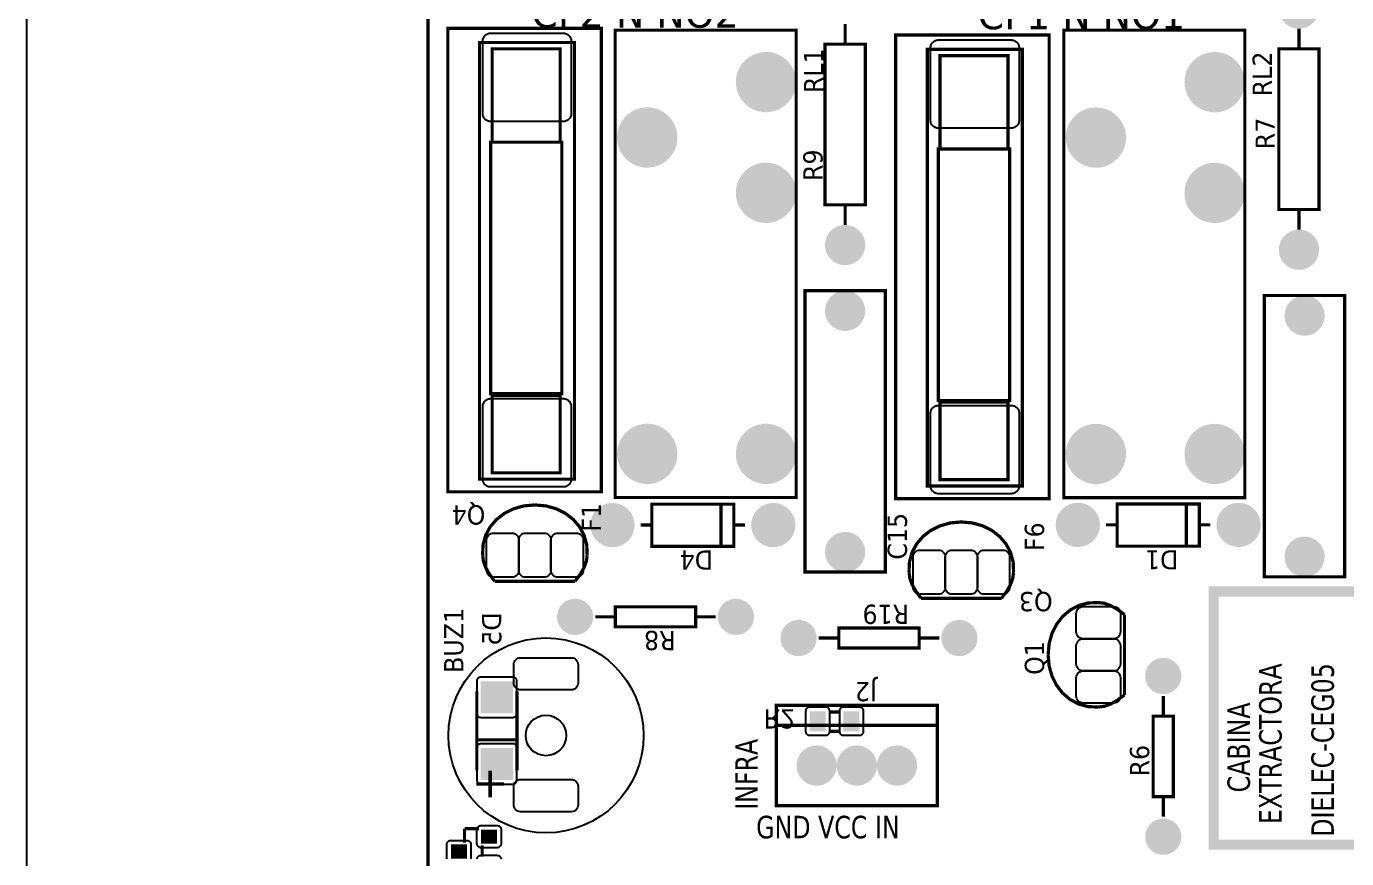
# Model space of a CAD drawing. Header units: millimetres. Extents: x 127.2 to 147.9, y 108.3 to 124.5.
# Drawn here: x 127.165 to 132.091, y 115.939 to 119.045 of the extents above; entities that cross this region are included whole.
import ezdxf

# ---------------------------------------------------------------- set-up
doc = ezdxf.new("R2010")
doc.units = ezdxf.units.MM
doc.layers.add('DESC', color=250, linetype='Continuous')
doc.styles.get("Standard").update_dxf_attribs({"font": 'tahoma.ttf'})

# ---------------------------------------------------------------- blocks, each defined once
blk = doc.blocks.new('RPAD')
blk.add_trace([(-0.5, -0.5), (-0.5, 0.5), (0.5, -0.5), (0.5, 0.5)])
blk = doc.blocks.new('EPAD')
at = {"const_width": 0.5}
blk.add_lwpolyline([(-0.25, 0, 1), (0.25, 0, 1)], format="xyb", close=True, dxfattribs=at)
blk = doc.blocks.new('DIELEC_CEGH')
for points, const_width in [([(130.0548, 110.4251), (134.9154, 110.4251), (134.9154, 114.4301), (130.0548, 114.4301), (130.0548, 110.4251)], 0.008), ([(130.0548, 110.4251), (134.9154, 110.4251), (134.9154, 114.4301), (130.0548, 114.4301), (130.0548, 110.4251)], 0.008), ([(130.0548, 110.4251), (134.9154, 110.4251), (134.9154, 114.4301), (130.0548, 114.4301), (130.0548, 110.4251)], 0.008), ([(133.228, 113.999), (134.3816, 113.999), (134.3816, 114.3809), (133.228, 114.3809), (133.228, 113.999)], 0.008), ([(133.228, 113.999), (134.3816, 113.999), (134.3816, 114.3809), (133.228, 114.3809), (133.228, 113.999)], 0.008), ([(133.228, 113.999), (134.3816, 113.999), (134.3816, 114.3809), (133.228, 114.3809), (133.228, 113.999)], 0.008), ([(132.39, 114.3394), (132.355, 114.3394)], 0.008), ([(132.39, 114.3394), (132.355, 114.3394)], 0.008), ([(132.39, 114.3394), (132.355, 114.3394)], 0.008), ([(132.39, 114.3394), (132.39, 114.3034)], 0.008), ([(132.39, 114.3394), (132.39, 114.3034)], 0.008), ([(132.39, 114.3394), (132.39, 114.3034)], 0.008), ([(132.7318, 114.3089), (132.5348, 114.3089)], 0.008), ([(132.7318, 114.3089), (132.5348, 114.3089)], 0.008), ([(132.7318, 114.3089), (132.5348, 114.3089)], 0.008), ([(132.6108, 114.3089), (132.6108, 114.2089)], 0.008), ([(132.6108, 114.3089), (132.6108, 114.2089)], 0.008), ([(132.6108, 114.3089), (132.6108, 114.2089)], 0.008), ([(132.348, 114.2954), (132.32, 114.2954)], 0.008), ([(132.348, 114.2954), (132.32, 114.2954)], 0.008), ([(132.348, 114.2954), (132.32, 114.2954)], 0.008), ([(133.0705, 114.2944), (133.0555, 114.2925), (133.0399, 114.2869), (133.0234, 114.2775), (133.0055, 114.2644)], 0.008), ([(133.0705, 114.2944), (133.0555, 114.2925), (133.0399, 114.2869), (133.0234, 114.2775), (133.0055, 114.2644)], 0.008), ([(133.0705, 114.2944), (133.0555, 114.2925), (133.0399, 114.2869), (133.0234, 114.2775), (133.0055, 114.2644)], 0.008), ([(133.0705, 114.2944), (133.0961, 114.2934), (133.1197, 114.2869), (133.141, 114.2755), (133.1594, 114.2597), (133.1745, 114.2402), (133.1859, 114.2174), (133.193, 114.192), (133.1955, 114.1644)], 0.008), ([(133.0705, 114.2944), (133.0961, 114.2934), (133.1197, 114.2869), (133.141, 114.2755), (133.1594, 114.2597), (133.1745, 114.2402), (133.1859, 114.2174), (133.193, 114.192), (133.1955, 114.1644)], 0.008), ([(133.0705, 114.2944), (133.0961, 114.2934), (133.1197, 114.2869), (133.141, 114.2755), (133.1594, 114.2597), (133.1745, 114.2402), (133.1859, 114.2174), (133.193, 114.192), (133.1955, 114.1644)], 0.008), ([(133.2595, 114.066), (134.3461, 114.066), (134.3461, 114.3022), (133.2595, 114.3022), (133.2595, 114.066)], 0.008), ([(133.2595, 114.066), (134.3461, 114.066), (134.3461, 114.3022), (133.2595, 114.3022), (133.2595, 114.066)], 0.008), ([(133.2595, 114.066), (134.3461, 114.066), (134.3461, 114.3022), (133.2595, 114.3022), (133.2595, 114.066)], 0.008), ([(133.4721, 114.0975), (134.0981, 114.0975), (134.0981, 114.2746), (133.4721, 114.2746), (133.4721, 114.0975)], 0.008), ([(133.4721, 114.0975), (134.0981, 114.0975), (134.0981, 114.2746), (133.4721, 114.2746), (133.4721, 114.0975)], 0.008), ([(133.4721, 114.0975), (134.0981, 114.0975), (134.0981, 114.2746), (133.4721, 114.2746), (133.4721, 114.0975)], 0.008), ([(133.0055, 114.2644), (133.0055, 114.0644)], 0.008), ([(133.0055, 114.2644), (133.0055, 114.0644)], 0.008), ([(133.0055, 114.2644), (133.0055, 114.0644)], 0.008), ([(133.2753, 114.1014), (133.4682, 114.1014), (133.4682, 114.2707), (133.2753, 114.2707), (133.2753, 114.1014)], 0.008), ([(133.2753, 114.1014), (133.4682, 114.1014), (133.4682, 114.2707), (133.2753, 114.2707), (133.2753, 114.1014)], 0.008), ([(133.2753, 114.1014), (133.4682, 114.1014), (133.4682, 114.2707), (133.2753, 114.2707), (133.2753, 114.1014)], 0.008), ([(134.0981, 114.1014), (134.3304, 114.1014), (134.3304, 114.2707), (134.0981, 114.2707), (134.0981, 114.1014)], 0.008), ([(134.0981, 114.1014), (134.3304, 114.1014), (134.3304, 114.2707), (134.0981, 114.2707), (134.0981, 114.1014)], 0.008), ([(134.0981, 114.1014), (134.3304, 114.1014), (134.3304, 114.2707), (134.0981, 114.2707), (134.0981, 114.1014)], 0.008), ([(132.5348, 114.2089), (132.7318, 114.2089)], 0.008), ([(132.5348, 114.2089), (132.7318, 114.2089)], 0.008), ([(132.5348, 114.2089), (132.7318, 114.2089)], 0.008), ([(133.0705, 114.0344), (133.0961, 114.0354), (133.1197, 114.0419), (133.141, 114.0533), (133.1594, 114.069), (133.1745, 114.0886), (133.1859, 114.1113), (133.193, 114.1368), (133.1955, 114.1644)], 0.008), ([(133.0705, 114.0344), (133.0961, 114.0354), (133.1197, 114.0419), (133.141, 114.0533), (133.1594, 114.069), (133.1745, 114.0886), (133.1859, 114.1113), (133.193, 114.1368), (133.1955, 114.1644)], 0.008), ([(133.0705, 114.0344), (133.0961, 114.0354), (133.1197, 114.0419), (133.141, 114.0533), (133.1594, 114.069), (133.1745, 114.0886), (133.1859, 114.1113), (133.193, 114.1368), (133.1955, 114.1644)], 0.008), ([(133.0705, 114.0344), (133.0555, 114.0363), (133.0399, 114.0419), (133.0234, 114.0513), (133.0055, 114.0644)], 0.008), ([(133.0705, 114.0344), (133.0555, 114.0363), (133.0399, 114.0419), (133.0234, 114.0513), (133.0055, 114.0644)], 0.008), ([(133.0705, 114.0344), (133.0555, 114.0363), (133.0399, 114.0419), (133.0234, 114.0513), (133.0055, 114.0644)], 0.008), ([(132.917, 113.9644), (132.917, 114.0144)], 0.008), ([(132.917, 113.9644), (132.917, 114.0144)], 0.008), ([(132.917, 113.9644), (132.917, 114.0144)], 0.008), ([(132.892, 113.7644), (132.942, 113.7644), (132.942, 113.9644), (132.892, 113.9644), (132.892, 113.7644)], 0.008), ([(132.892, 113.7644), (132.942, 113.7644), (132.942, 113.9644), (132.892, 113.9644), (132.892, 113.7644)], 0.008), ([(132.892, 113.7644), (132.942, 113.7644), (132.942, 113.9644), (132.892, 113.9644), (132.892, 113.7644)], 0.008), ([(133.2138, 113.5146), (134.3769, 113.5146), (134.3769, 113.9646), (133.2138, 113.9646), (133.2138, 113.5146)], 0.008), ([(133.2138, 113.5146), (134.3769, 113.5146), (134.3769, 113.9646), (133.2138, 113.9646), (133.2138, 113.5146)], 0.008), ([(133.2138, 113.5146), (134.3769, 113.5146), (134.3769, 113.9646), (133.2138, 113.9646), (133.2138, 113.5146)], 0.008), ([(133.1453, 113.8735), (133.1453, 113.9015)], 0.008), ([(133.1453, 113.8735), (133.1453, 113.9015)], 0.008), ([(133.1453, 113.8735), (133.1453, 113.9015)], 0.008), ([(133.0923, 113.6695), (133.1973, 113.6695), (133.1973, 113.8735), (133.0923, 113.8735), (133.0923, 113.6695)], 0.008), ([(133.0923, 113.6695), (133.1973, 113.6695), (133.1973, 113.8735), (133.0923, 113.8735), (133.0923, 113.6695)], 0.008), ([(133.0923, 113.6695), (133.1973, 113.6695), (133.1973, 113.8735), (133.0923, 113.8735), (133.0923, 113.6695)], 0.008), ([(132.917, 113.7144), (132.917, 113.7644)], 0.008), ([(132.917, 113.7144), (132.917, 113.7644)], 0.008), ([(132.917, 113.7144), (132.917, 113.7644)], 0.008), ([(133.0933, 113.7015), (133.1963, 113.7015)], 0.008), ([(133.0933, 113.7015), (133.1963, 113.7015)], 0.008), ([(133.0933, 113.7015), (133.1963, 113.7015)], 0.008), ([(133.1453, 113.6415), (133.1453, 113.6695)], 0.008), ([(133.1453, 113.6415), (133.1453, 113.6695)], 0.008), ([(133.1453, 113.6415), (133.1453, 113.6695)], 0.008), ([(132.4469, 113.1636), (132.6969, 113.1636), (132.6969, 113.5636), (132.4469, 113.5636), (132.4469, 113.1636)], 0.008), ([(132.4469, 113.1636), (132.6969, 113.1636), (132.6969, 113.5636), (132.4469, 113.5636), (132.4469, 113.1636)], 0.008), ([(132.4469, 113.1636), (132.6969, 113.1636), (132.6969, 113.5636), (132.4469, 113.5636), (132.4469, 113.1636)], 0.008), ([(132.6469, 113.5636), (132.6469, 113.1636)], 0.008), ([(132.6469, 113.5636), (132.6469, 113.1636)], 0.008), ([(132.6469, 113.5636), (132.6469, 113.1636)], 0.008), ([(133.0284, 113.2927), (133.7284, 113.2927), (133.7284, 113.4927), (133.0284, 113.4927), (133.0284, 113.2927)], 0.008), ([(133.0284, 113.2927), (133.7284, 113.2927), (133.7284, 113.4927), (133.0284, 113.4927), (133.0284, 113.2927)], 0.008), ([(133.0284, 113.2927), (133.7284, 113.2927), (133.7284, 113.4927), (133.0284, 113.4927), (133.0284, 113.2927)], 0.008), ([(132.8642, 113.4585), (132.8642, 113.4085)], 0.008), ([(132.8642, 113.4585), (132.8642, 113.4085)], 0.008), ([(132.8642, 113.4585), (132.8642, 113.4085)], 0.008), ([(132.6321, 113.406), (132.6321, 113.434)], 0.008), ([(132.6321, 113.406), (132.6321, 113.434)], 0.008), ([(132.6321, 113.406), (132.6321, 113.434)], 0.008), ([(132.6801, 113.406), (132.6801, 113.433)], 0.008), ([(132.6801, 113.406), (132.6801, 113.433)], 0.008), ([(132.6801, 113.406), (132.6801, 113.433)], 0.008), ([(133.9422, 113.3427), (134.3422, 113.3427), (134.3422, 113.4427), (133.9422, 113.4427), (133.9422, 113.3427)], 0.008), ([(133.9422, 113.3427), (134.3422, 113.3427), (134.3422, 113.4427), (133.9422, 113.4427), (133.9422, 113.3427)], 0.008), ([(133.9422, 113.3427), (134.3422, 113.3427), (134.3422, 113.4427), (133.9422, 113.4427), (133.9422, 113.3427)], 0.008), ([(132.8392, 113.2085), (132.8892, 113.2085), (132.8892, 113.4085), (132.8392, 113.4085), (132.8392, 113.2085)], 0.008), ([(132.8392, 113.2085), (132.8892, 113.2085), (132.8892, 113.4085), (132.8392, 113.4085), (132.8392, 113.2085)], 0.008), ([(132.8392, 113.2085), (132.8892, 113.2085), (132.8892, 113.4085), (132.8392, 113.4085), (132.8392, 113.2085)], 0.008), ([(133.8922, 113.3927), (133.9422, 113.3927)], 0.008), ([(133.8922, 113.3927), (133.9422, 113.3927)], 0.008), ([(133.8922, 113.3927), (133.9422, 113.3927)], 0.008), ([(134.3422, 113.3927), (134.3922, 113.3927)], 0.008), ([(134.3422, 113.3927), (134.3922, 113.3927)], 0.008), ([(134.3422, 113.3927), (134.3922, 113.3927)], 0.008), ([(133.2112, 112.8851), (134.3648, 112.8851), (134.3648, 113.2669), (133.2112, 113.2669), (133.2112, 112.8851)], 0.008), ([(133.2112, 112.8851), (134.3648, 112.8851), (134.3648, 113.2669), (133.2112, 113.2669), (133.2112, 112.8851)], 0.008), ([(133.2112, 112.8851), (134.3648, 112.8851), (134.3648, 113.2669), (133.2112, 113.2669), (133.2112, 112.8851)], 0.008), ([(133.0281, 113.2337), (133.013, 113.2318), (132.9974, 113.2262), (132.981, 113.2168), (132.9631, 113.2037)], 0.008), ([(133.0281, 113.2337), (133.013, 113.2318), (132.9974, 113.2262), (132.981, 113.2168), (132.9631, 113.2037)], 0.008), ([(133.0281, 113.2337), (133.013, 113.2318), (132.9974, 113.2262), (132.981, 113.2168), (132.9631, 113.2037)], 0.008), ([(133.0281, 113.2337), (133.0536, 113.2327), (133.0773, 113.2262), (133.0985, 113.2148), (133.1169, 113.1991), (133.1321, 113.1795), (133.1434, 113.1568), (133.1506, 113.1313), (133.1531, 113.1037)], 0.008), ([(133.0281, 113.2337), (133.0536, 113.2327), (133.0773, 113.2262), (133.0985, 113.2148), (133.1169, 113.1991), (133.1321, 113.1795), (133.1434, 113.1568), (133.1506, 113.1313), (133.1531, 113.1037)], 0.008), ([(133.0281, 113.2337), (133.0536, 113.2327), (133.0773, 113.2262), (133.0985, 113.2148), (133.1169, 113.1991), (133.1321, 113.1795), (133.1434, 113.1568), (133.1506, 113.1313), (133.1531, 113.1037)], 0.008), ([(132.8642, 113.2085), (132.8642, 113.1585)], 0.008), ([(132.8642, 113.2085), (132.8642, 113.1585)], 0.008), ([(132.8642, 113.2085), (132.8642, 113.1585)], 0.008), ([(132.9631, 113.2037), (132.9631, 113.0037)], 0.008), ([(132.9631, 113.2037), (132.9631, 113.0037)], 0.008), ([(132.9631, 113.2037), (132.9631, 113.0037)], 0.008), ([(133.2427, 112.952), (134.3293, 112.952), (134.3293, 113.1882), (133.2427, 113.1882), (133.2427, 112.952)], 0.008), ([(133.2427, 112.952), (134.3293, 112.952), (134.3293, 113.1882), (133.2427, 113.1882), (133.2427, 112.952)], 0.008), ([(133.2427, 112.952), (134.3293, 112.952), (134.3293, 113.1882), (133.2427, 113.1882), (133.2427, 112.952)], 0.008), ([(133.4553, 112.9835), (134.0813, 112.9835), (134.0813, 113.1606), (133.4553, 113.1606), (133.4553, 112.9835)], 0.008), ([(133.4553, 112.9835), (134.0813, 112.9835), (134.0813, 113.1606), (133.4553, 113.1606), (133.4553, 112.9835)], 0.008), ([(133.4553, 112.9835), (134.0813, 112.9835), (134.0813, 113.1606), (133.4553, 113.1606), (133.4553, 112.9835)], 0.008), ([(133.2585, 112.9874), (133.4514, 112.9874), (133.4514, 113.1567), (133.2585, 113.1567), (133.2585, 112.9874)], 0.008), ([(133.2585, 112.9874), (133.4514, 112.9874), (133.4514, 113.1567), (133.2585, 113.1567), (133.2585, 112.9874)], 0.008), ([(133.2585, 112.9874), (133.4514, 112.9874), (133.4514, 113.1567), (133.2585, 113.1567), (133.2585, 112.9874)], 0.008), ([(134.0813, 112.9874), (134.3136, 112.9874), (134.3136, 113.1567), (134.0813, 113.1567), (134.0813, 112.9874)], 0.008), ([(134.0813, 112.9874), (134.3136, 112.9874), (134.3136, 113.1567), (134.0813, 113.1567), (134.0813, 112.9874)], 0.008), ([(134.0813, 112.9874), (134.3136, 112.9874), (134.3136, 113.1567), (134.0813, 113.1567), (134.0813, 112.9874)], 0.008), ([(133.0281, 112.9737), (133.0536, 112.9747), (133.0773, 112.9812), (133.0985, 112.9926), (133.1169, 113.0084), (133.1321, 113.0279), (133.1434, 113.0507), (133.1506, 113.0761), (133.1531, 113.1037)], 0.008), ([(133.0281, 112.9737), (133.0536, 112.9747), (133.0773, 112.9812), (133.0985, 112.9926), (133.1169, 113.0084), (133.1321, 113.0279), (133.1434, 113.0507), (133.1506, 113.0761), (133.1531, 113.1037)], 0.008), ([(133.0281, 112.9737), (133.0536, 112.9747), (133.0773, 112.9812), (133.0985, 112.9926), (133.1169, 113.0084), (133.1321, 113.0279), (133.1434, 113.0507), (133.1506, 113.0761), (133.1531, 113.1037)], 0.008), ([(133.0281, 112.9737), (133.013, 112.9756), (132.9974, 112.9812), (132.981, 112.9906), (132.9631, 113.0037)], 0.008), ([(133.0281, 112.9737), (133.013, 112.9756), (132.9974, 112.9812), (132.981, 112.9906), (132.9631, 113.0037)], 0.008), ([(133.0281, 112.9737), (133.013, 112.9756), (132.9974, 112.9812), (132.981, 112.9906), (132.9631, 113.0037)], 0.008), ([(132.6925, 112.7628), (132.6935, 112.7884), (132.7, 112.812), (132.7114, 112.8333), (132.7271, 112.8517), (132.7467, 112.8668), (132.7694, 112.8782), (132.7949, 112.8853), (132.8225, 112.8878)], 0.008), ([(132.6925, 112.7628), (132.6935, 112.7884), (132.7, 112.812), (132.7114, 112.8333), (132.7271, 112.8517), (132.7467, 112.8668), (132.7694, 112.8782), (132.7949, 112.8853), (132.8225, 112.8878)], 0.008), ([(132.6925, 112.7628), (132.6935, 112.7884), (132.7, 112.812), (132.7114, 112.8333), (132.7271, 112.8517), (132.7467, 112.8668), (132.7694, 112.8782), (132.7949, 112.8853), (132.8225, 112.8878)], 0.008), ([(132.9525, 112.7628), (132.9515, 112.7884), (132.945, 112.812), (132.9336, 112.8333), (132.9179, 112.8517), (132.8983, 112.8668), (132.8756, 112.8782), (132.8501, 112.8853), (132.8225, 112.8878)], 0.008), ([(132.9525, 112.7628), (132.9515, 112.7884), (132.945, 112.812), (132.9336, 112.8333), (132.9179, 112.8517), (132.8983, 112.8668), (132.8756, 112.8782), (132.8501, 112.8853), (132.8225, 112.8878)], 0.008), ([(132.9525, 112.7628), (132.9515, 112.7884), (132.945, 112.812), (132.9336, 112.8333), (132.9179, 112.8517), (132.8983, 112.8668), (132.8756, 112.8782), (132.8501, 112.8853), (132.8225, 112.8878)], 0.008), ([(133.2136, 112.3986), (134.3768, 112.3986), (134.3768, 112.8486), (133.2136, 112.8486), (133.2136, 112.3986)], 0.008), ([(133.2136, 112.3986), (134.3768, 112.3986), (134.3768, 112.8486), (133.2136, 112.8486), (133.2136, 112.3986)], 0.008), ([(133.2136, 112.3986), (134.3768, 112.3986), (134.3768, 112.8486), (133.2136, 112.8486), (133.2136, 112.3986)], 0.008), ([(132.6925, 112.7628), (132.6944, 112.7477), (132.7, 112.7322), (132.7094, 112.7157), (132.7225, 112.6978)], 0.008), ([(132.6925, 112.7628), (132.6944, 112.7477), (132.7, 112.7322), (132.7094, 112.7157), (132.7225, 112.6978)], 0.008), ([(132.6925, 112.7628), (132.6944, 112.7477), (132.7, 112.7322), (132.7094, 112.7157), (132.7225, 112.6978)], 0.008), ([(132.9525, 112.7628), (132.9506, 112.7477), (132.945, 112.7322), (132.9356, 112.7157), (132.9225, 112.6978)], 0.008), ([(132.9525, 112.7628), (132.9506, 112.7477), (132.945, 112.7322), (132.9356, 112.7157), (132.9225, 112.6978)], 0.008), ([(132.9525, 112.7628), (132.9506, 112.7477), (132.945, 112.7322), (132.9356, 112.7157), (132.9225, 112.6978)], 0.008), ([(133.1458, 112.7159), (133.1458, 112.7439)], 0.008), ([(133.1458, 112.7159), (133.1458, 112.7439)], 0.008), ([(133.1458, 112.7159), (133.1458, 112.7439)], 0.008), ([(133.0928, 112.5119), (133.1978, 112.5119), (133.1978, 112.7159), (133.0928, 112.7159), (133.0928, 112.5119)], 0.008), ([(133.0928, 112.5119), (133.1978, 112.5119), (133.1978, 112.7159), (133.0928, 112.7159), (133.0928, 112.5119)], 0.008), ([(133.0928, 112.5119), (133.1978, 112.5119), (133.1978, 112.7159), (133.0928, 112.7159), (133.0928, 112.5119)], 0.008), ([(132.7225, 112.6978), (132.9225, 112.6978)], 0.008), ([(132.7225, 112.6978), (132.9225, 112.6978)], 0.008), ([(132.7225, 112.6978), (132.9225, 112.6978)], 0.008), ([(132.4197, 112.6014), (132.4697, 112.6014)], 0.008), ([(132.4197, 112.6014), (132.4697, 112.6014)], 0.008), ([(132.4197, 112.6014), (132.4697, 112.6014)], 0.008), ([(132.4697, 112.5764), (132.6697, 112.5764), (132.6697, 112.6264), (132.4697, 112.6264), (132.4697, 112.5764)], 0.008), ([(132.4697, 112.5764), (132.6697, 112.5764), (132.6697, 112.6264), (132.4697, 112.6264), (132.4697, 112.5764)], 0.008), ([(132.4697, 112.5764), (132.6697, 112.5764), (132.6697, 112.6264), (132.4697, 112.6264), (132.4697, 112.5764)], 0.008), ([(132.6697, 112.6014), (132.7197, 112.6014)], 0.008), ([(132.6697, 112.6014), (132.7197, 112.6014)], 0.008), ([(132.6697, 112.6014), (132.7197, 112.6014)], 0.008), ([(133.0938, 112.5439), (133.1968, 112.5439)], 0.008), ([(133.0938, 112.5439), (133.1968, 112.5439)], 0.008), ([(133.0938, 112.5439), (133.1968, 112.5439)], 0.008), ([(133.1458, 112.4839), (133.1458, 112.5119)], 0.008), ([(133.1458, 112.4839), (133.1458, 112.5119)], 0.008), ([(133.1458, 112.4839), (133.1458, 112.5119)], 0.008), ([(132.3501, 112.0589), (132.98, 112.0589), (132.98, 112.4762), (132.3501, 112.4762), (132.3501, 112.0589)], 0.025), ([(132.3501, 112.0589), (132.98, 112.0589), (132.98, 112.4762), (132.3501, 112.4762), (132.3501, 112.0589)], 0.025), ([(132.3501, 112.0589), (132.98, 112.0589), (132.98, 112.4762), (132.3501, 112.4762), (132.3501, 112.0589)], 0.025), ([(133.0166, 112.1499), (133.7166, 112.1499), (133.7166, 112.3499), (133.0166, 112.3499), (133.0166, 112.1499)], 0.008), ([(133.0166, 112.1499), (133.7166, 112.1499), (133.7166, 112.3499), (133.0166, 112.3499), (133.0166, 112.1499)], 0.008), ([(133.0166, 112.1499), (133.7166, 112.1499), (133.7166, 112.3499), (133.0166, 112.3499), (133.0166, 112.1499)], 0.008), ([(133.9306, 112.2139), (134.3306, 112.2139), (134.3306, 112.3139), (133.9306, 112.3139), (133.9306, 112.2139)], 0.008), ([(133.9306, 112.2139), (134.3306, 112.2139), (134.3306, 112.3139), (133.9306, 112.3139), (133.9306, 112.2139)], 0.008), ([(133.9306, 112.2139), (134.3306, 112.2139), (134.3306, 112.3139), (133.9306, 112.3139), (133.9306, 112.2139)], 0.008), ([(133.8806, 112.2639), (133.9306, 112.2639)], 0.008), ([(133.8806, 112.2639), (133.9306, 112.2639)], 0.008), ([(133.8806, 112.2639), (133.9306, 112.2639)], 0.008), ([(134.3306, 112.2639), (134.3806, 112.2639)], 0.008), ([(134.3306, 112.2639), (134.3806, 112.2639)], 0.008), ([(134.3306, 112.2639), (134.3806, 112.2639)], 0.008)]:
    blk.add_lwpolyline(points, dxfattribs=dict(const_width=const_width))
for points in [[(132.3144, 114.3833), (132.3155, 114.3834), (132.3505, 114.3834), (132.3515, 114.3833), (132.3525, 114.3832), (132.3535, 114.3829), (132.3544, 114.3826), (132.3553, 114.3822), (132.3561, 114.3817), (132.3569, 114.3811), (132.3576, 114.3805), (132.3582, 114.3798), (132.3588, 114.379), (132.3593, 114.3782), (132.3597, 114.3773), (132.36, 114.3764), (132.3603, 114.3754), (132.3604, 114.3744), (132.3605, 114.3734), (132.3605, 114.3334), (132.3604, 114.3323), (132.3603, 114.3313), (132.36, 114.3304), (132.3597, 114.3294), (132.3593, 114.3286), (132.3588, 114.3277), (132.3582, 114.327), (132.3576, 114.3263), (132.3569, 114.3256), (132.3561, 114.325), (132.3553, 114.3246), (132.3544, 114.3241), (132.3535, 114.3238), (132.3525, 114.3236), (132.3515, 114.3234), (132.3505, 114.3234), (132.3505, 114.3234), (132.3155, 114.3234), (132.3144, 114.3234)], [(132.3145, 114.3083), (132.3155, 114.3082), (132.3165, 114.3079), (132.3174, 114.3076), (132.3183, 114.3072), (132.3191, 114.3067), (132.3199, 114.3061), (132.3206, 114.3055), (132.3212, 114.3048), (132.3218, 114.304), (132.3223, 114.3032), (132.3227, 114.3023), (132.323, 114.3014), (132.3233, 114.3004), (132.3234, 114.2994), (132.3235, 114.2984), (132.3235, 114.2584), (132.3234, 114.2573), (132.3233, 114.2563), (132.323, 114.2554), (132.3227, 114.2544), (132.3223, 114.2536), (132.3218, 114.2527), (132.3212, 114.252), (132.3206, 114.2513), (132.3199, 114.2506), (132.3191, 114.25), (132.3183, 114.2496), (132.3174, 114.2491), (132.3165, 114.2488), (132.3155, 114.2486), (132.3145, 114.2484)]]:
    blk.add_lwpolyline(points)
for points in [[(132.3875, 114.2484), (132.3525, 114.2484), (132.3514, 114.2484), (132.3504, 114.2486), (132.3495, 114.2488), (132.3486, 114.2491), (132.3477, 114.2496), (132.3469, 114.25), (132.3461, 114.2506), (132.3454, 114.2513), (132.3447, 114.252), (132.3442, 114.2527), (132.3437, 114.2536), (132.3433, 114.2544), (132.3429, 114.2554), (132.3427, 114.2563), (132.3425, 114.2573), (132.3425, 114.2584), (132.3425, 114.2984), (132.3425, 114.2994), (132.3427, 114.3004), (132.3429, 114.3014), (132.3433, 114.3023), (132.3437, 114.3032), (132.3442, 114.304), (132.3447, 114.3048), (132.3454, 114.3055), (132.3461, 114.3061), (132.3469, 114.3067), (132.3477, 114.3072), (132.3486, 114.3076), (132.3495, 114.3079), (132.3504, 114.3082), (132.3514, 114.3083), (132.3525, 114.3084), (132.3875, 114.3084), (132.3885, 114.3083), (132.3895, 114.3082), (132.3905, 114.3079), (132.3914, 114.3076), (132.3923, 114.3072), (132.3931, 114.3067), (132.3939, 114.3061), (132.3946, 114.3055), (132.3952, 114.3048), (132.3958, 114.304), (132.3963, 114.3032), (132.3967, 114.3023), (132.397, 114.3014), (132.3973, 114.3004), (132.3974, 114.2994), (132.3975, 114.2984), (132.3975, 114.2584), (132.3974, 114.2573), (132.3973, 114.2563), (132.397, 114.2554), (132.3967, 114.2544), (132.3963, 114.2536), (132.3958, 114.2527), (132.3952, 114.252), (132.3946, 114.2513), (132.3939, 114.2506), (132.3931, 114.25), (132.3923, 114.2496), (132.3914, 114.2491), (132.3905, 114.2488), (132.3895, 114.2486), (132.3885, 114.2484), (132.3875, 114.2484)], [(132.5908, 114.3089), (132.5108, 114.3089), (132.5098, 114.3088), (132.5088, 114.3087), (132.5078, 114.3084), (132.5069, 114.3081), (132.506, 114.3077), (132.5052, 114.3072), (132.5044, 114.3066), (132.5037, 114.306), (132.5031, 114.3053), (132.5025, 114.3045), (132.502, 114.3037), (132.5016, 114.3028), (132.5013, 114.3019), (132.501, 114.3009), (132.5009, 114.2999), (132.5008, 114.2989), (132.5008, 114.2189), (132.5009, 114.2178), (132.501, 114.2168), (132.5013, 114.2159), (132.5016, 114.2149), (132.502, 114.2141), (132.5025, 114.2132), (132.5031, 114.2125), (132.5037, 114.2118), (132.5044, 114.2111), (132.5052, 114.2106), (132.506, 114.2101), (132.5069, 114.2097), (132.5078, 114.2093), (132.5088, 114.2091), (132.5098, 114.2089), (132.5108, 114.2089), (132.5908, 114.2089), (132.5919, 114.2089), (132.5929, 114.2091), (132.5939, 114.2093), (132.5948, 114.2097), (132.5957, 114.2101), (132.5965, 114.2106), (132.5972, 114.2111), (132.598, 114.2118), (132.5986, 114.2125), (132.5992, 114.2132), (132.5997, 114.2141), (132.6001, 114.2149), (132.6004, 114.2159), (132.6006, 114.2168), (132.6008, 114.2178), (132.6008, 114.2189), (132.6008, 114.2989), (132.6008, 114.2999), (132.6006, 114.3009), (132.6004, 114.3019), (132.6001, 114.3028), (132.5997, 114.3037), (132.5992, 114.3045), (132.5986, 114.3053), (132.598, 114.306), (132.5972, 114.3066), (132.5965, 114.3072), (132.5957, 114.3077), (132.5948, 114.3081), (132.5939, 114.3084), (132.5929, 114.3087), (132.5919, 114.3088), (132.5908, 114.3089)], [(132.7568, 114.3089), (132.6768, 114.3089), (132.6758, 114.3088), (132.6748, 114.3087), (132.6738, 114.3084), (132.6729, 114.3081), (132.672, 114.3077), (132.6712, 114.3072), (132.6704, 114.3066), (132.6697, 114.306), (132.6691, 114.3053), (132.6685, 114.3045), (132.668, 114.3037), (132.6676, 114.3028), (132.6673, 114.3019), (132.667, 114.3009), (132.6669, 114.2999), (132.6668, 114.2989), (132.6668, 114.2189), (132.6669, 114.2178), (132.667, 114.2168), (132.6673, 114.2159), (132.6676, 114.2149), (132.668, 114.2141), (132.6685, 114.2132), (132.6691, 114.2125), (132.6697, 114.2118), (132.6704, 114.2111), (132.6712, 114.2106), (132.672, 114.2101), (132.6729, 114.2097), (132.6738, 114.2093), (132.6748, 114.2091), (132.6758, 114.2089), (132.6768, 114.2089), (132.7568, 114.2089), (132.7579, 114.2089), (132.7589, 114.2091), (132.7599, 114.2093), (132.7608, 114.2097), (132.7617, 114.2101), (132.7625, 114.2106), (132.7632, 114.2111), (132.764, 114.2118), (132.7646, 114.2125), (132.7652, 114.2132), (132.7657, 114.2141), (132.7661, 114.2149), (132.7664, 114.2159), (132.7666, 114.2168), (132.7668, 114.2178), (132.7668, 114.2189), (132.7668, 114.2989), (132.7668, 114.2999), (132.7666, 114.3009), (132.7664, 114.3019), (132.7661, 114.3028), (132.7657, 114.3037), (132.7652, 114.3045), (132.7646, 114.3053), (132.764, 114.306), (132.7632, 114.3066), (132.7625, 114.3072), (132.7617, 114.3077), (132.7608, 114.3081), (132.7599, 114.3084), (132.7589, 114.3087), (132.7579, 114.3088), (132.7568, 114.3089)], [(133.1255, 114.2674), (133.1255, 114.2214), (133.1252, 114.2179), (133.1242, 114.2147), (133.1227, 114.2118), (133.1206, 114.2093), (133.1181, 114.2072), (133.1152, 114.2057), (133.112, 114.2047), (133.1085, 114.2044), (133.0325, 114.2044), (133.0291, 114.2047), (133.0258, 114.2057), (133.023, 114.2072), (133.0204, 114.2093), (133.0184, 114.2118), (133.0168, 114.2147), (133.0159, 114.2179), (133.0155, 114.2214), (133.0155, 114.2674), (133.0159, 114.2709), (133.0168, 114.2741), (133.0184, 114.277), (133.0204, 114.2795), (133.023, 114.2815), (133.0258, 114.2831), (133.0291, 114.2841), (133.0325, 114.2844), (133.1085, 114.2844), (133.112, 114.2841), (133.1152, 114.2831), (133.1181, 114.2815), (133.1206, 114.2795), (133.1227, 114.277), (133.1242, 114.2741), (133.1252, 114.2709), (133.1255, 114.2674)], [(133.4401, 114.0741), (133.2601, 114.0741), (133.258, 114.0742), (133.256, 114.0745), (133.254, 114.075), (133.2522, 114.0756), (133.2504, 114.0764), (133.2488, 114.0774), (133.2473, 114.0786), (133.2458, 114.0799), (133.2446, 114.0813), (133.2434, 114.0828), (133.2424, 114.0845), (133.2416, 114.0862), (133.2409, 114.0881), (133.2405, 114.09), (133.2402, 114.092), (133.2401, 114.0941), (133.2401, 114.2741), (133.2402, 114.2762), (133.2405, 114.2782), (133.2409, 114.2801), (133.2416, 114.2819), (133.2424, 114.2837), (133.2434, 114.2853), (133.2446, 114.2869), (133.2458, 114.2883), (133.2473, 114.2896), (133.2488, 114.2907), (133.2504, 114.2917), (133.2522, 114.2925), (133.254, 114.2932), (133.256, 114.2937), (133.258, 114.294), (133.2601, 114.2941), (133.4401, 114.2941), (133.4421, 114.294), (133.4441, 114.2937), (133.4461, 114.2932), (133.4479, 114.2925), (133.4497, 114.2917), (133.4513, 114.2907), (133.4529, 114.2896), (133.4543, 114.2883), (133.4556, 114.2869), (133.4567, 114.2853), (133.4577, 114.2837), (133.4585, 114.2819), (133.4592, 114.2801), (133.4597, 114.2782), (133.46, 114.2762), (133.4601, 114.2741), (133.4601, 114.0941), (133.46, 114.092), (133.4597, 114.09), (133.4592, 114.0881), (133.4585, 114.0862), (133.4577, 114.0845), (133.4567, 114.0828), (133.4556, 114.0813), (133.4543, 114.0799), (133.4529, 114.0786), (133.4513, 114.0774), (133.4497, 114.0764), (133.4479, 114.0756), (133.4461, 114.075), (133.4441, 114.0745), (133.4421, 114.0742), (133.4401, 114.0741)], [(134.3495, 114.0741), (134.1695, 114.0741), (134.1674, 114.0742), (134.1654, 114.0745), (134.1635, 114.075), (134.1616, 114.0756), (134.1599, 114.0764), (134.1582, 114.0774), (134.1567, 114.0786), (134.1553, 114.0799), (134.154, 114.0813), (134.1529, 114.0828), (134.1519, 114.0845), (134.1511, 114.0862), (134.1504, 114.0881), (134.1499, 114.09), (134.1496, 114.092), (134.1495, 114.0941), (134.1495, 114.2741), (134.1496, 114.2762), (134.1499, 114.2782), (134.1504, 114.2801), (134.1511, 114.2819), (134.1519, 114.2837), (134.1529, 114.2853), (134.154, 114.2869), (134.1553, 114.2883), (134.1567, 114.2896), (134.1582, 114.2907), (134.1599, 114.2917), (134.1616, 114.2925), (134.1635, 114.2932), (134.1654, 114.2937), (134.1674, 114.294), (134.1695, 114.2941), (134.3495, 114.2941), (134.3516, 114.294), (134.3536, 114.2937), (134.3555, 114.2932), (134.3574, 114.2925), (134.3591, 114.2917), (134.3608, 114.2907), (134.3623, 114.2896), (134.3637, 114.2883), (134.365, 114.2869), (134.3661, 114.2853), (134.3671, 114.2837), (134.368, 114.2819), (134.3686, 114.2801), (134.3691, 114.2782), (134.3694, 114.2762), (134.3695, 114.2741), (134.3695, 114.0941), (134.3694, 114.092), (134.3691, 114.09), (134.3686, 114.0881), (134.368, 114.0862), (134.3671, 114.0845), (134.3661, 114.0828), (134.365, 114.0813), (134.3637, 114.0799), (134.3623, 114.0786), (134.3608, 114.0774), (134.3591, 114.0764), (134.3574, 114.0756), (134.3555, 114.075), (134.3536, 114.0745), (134.3516, 114.0742), (134.3495, 114.0741)], [(132.4491, 114.2168), (132.4951, 114.2168), (132.4986, 114.2165), (132.5018, 114.2155), (132.5047, 114.214), (132.5072, 114.2119), (132.5092, 114.2094), (132.5108, 114.2065), (132.5118, 114.2033), (132.5121, 114.1998), (132.5121, 114.0738), (132.5118, 114.0704), (132.5108, 114.0671), (132.5092, 114.0643), (132.5072, 114.0617), (132.5047, 114.0597), (132.5018, 114.0581), (132.4986, 114.0572), (132.4951, 114.0568), (132.4491, 114.0568), (132.4456, 114.0572), (132.4424, 114.0581), (132.4395, 114.0597), (132.437, 114.0617), (132.435, 114.0643), (132.4334, 114.0671), (132.4324, 114.0704), (132.4321, 114.0738), (132.4321, 114.1998), (132.4324, 114.2033), (132.4334, 114.2065), (132.435, 114.2094), (132.437, 114.2119), (132.4395, 114.214), (132.4424, 114.2155), (132.4456, 114.2165), (132.4491, 114.2168)], [(132.7523, 114.2168), (132.7983, 114.2168), (132.8017, 114.2165), (132.8049, 114.2155), (132.8078, 114.214), (132.8103, 114.2119), (132.8124, 114.2094), (132.8139, 114.2065), (132.8149, 114.2033), (132.8153, 114.1998), (132.8153, 114.0738), (132.8149, 114.0704), (132.8139, 114.0671), (132.8124, 114.0643), (132.8103, 114.0617), (132.8078, 114.0597), (132.8049, 114.0581), (132.8017, 114.0572), (132.7983, 114.0568), (132.7523, 114.0568), (132.7488, 114.0572), (132.7456, 114.0581), (132.7427, 114.0597), (132.7402, 114.0617), (132.7381, 114.0643), (132.7366, 114.0671), (132.7356, 114.0704), (132.7353, 114.0738), (132.7353, 114.1998), (132.7356, 114.2033), (132.7366, 114.2065), (132.7381, 114.2094), (132.7402, 114.2119), (132.7427, 114.214), (132.7456, 114.2155), (132.7488, 114.2165), (132.7523, 114.2168)], [(133.1255, 114.1874), (133.1255, 114.1414), (133.1252, 114.1379), (133.1242, 114.1347), (133.1227, 114.1318), (133.1206, 114.1293), (133.1181, 114.1272), (133.1152, 114.1257), (133.112, 114.1247), (133.1085, 114.1244), (133.0325, 114.1244), (133.0291, 114.1247), (133.0258, 114.1257), (133.023, 114.1272), (133.0204, 114.1293), (133.0184, 114.1318), (133.0168, 114.1347), (133.0159, 114.1379), (133.0155, 114.1414), (133.0155, 114.1874), (133.0159, 114.1909), (133.0168, 114.1941), (133.0184, 114.197), (133.0204, 114.1995), (133.023, 114.2015), (133.0258, 114.2031), (133.0291, 114.2041), (133.0325, 114.2044), (133.1085, 114.2044), (133.112, 114.2041), (133.1152, 114.2031), (133.1181, 114.2015), (133.1206, 114.1995), (133.1227, 114.197), (133.1242, 114.1941), (133.1252, 114.1909), (133.1255, 114.1874)], [(133.1255, 114.1074), (133.1255, 114.0614), (133.1252, 114.0579), (133.1242, 114.0547), (133.1227, 114.0518), (133.1206, 114.0493), (133.1181, 114.0472), (133.1152, 114.0457), (133.112, 114.0447), (133.1085, 114.0444), (133.0325, 114.0444), (133.0291, 114.0447), (133.0258, 114.0457), (133.023, 114.0472), (133.0204, 114.0493), (133.0184, 114.0518), (133.0168, 114.0547), (133.0159, 114.0579), (133.0155, 114.0614), (133.0155, 114.1074), (133.0159, 114.1109), (133.0168, 114.1141), (133.0184, 114.117), (133.0204, 114.1195), (133.023, 114.1215), (133.0258, 114.1231), (133.0291, 114.1241), (133.0325, 114.1244), (133.1085, 114.1244), (133.112, 114.1241), (133.1152, 114.1231), (133.1181, 114.1215), (133.1206, 114.1195), (133.1227, 114.117), (133.1242, 114.1141), (133.1252, 114.1109), (133.1255, 114.1074)], [(132.6921, 113.441), (132.6921, 113.481), (132.6921, 113.482), (132.6919, 113.483), (132.6917, 113.484), (132.6914, 113.4849), (132.691, 113.4858), (132.6905, 113.4866), (132.6899, 113.4874), (132.6893, 113.4881), (132.6885, 113.4887), (132.6878, 113.4893), (132.687, 113.4898), (132.6861, 113.4902), (132.6852, 113.4905), (132.6842, 113.4908), (132.6832, 113.4909), (132.6821, 113.491), (132.6321, 113.491), (132.6311, 113.4909), (132.6301, 113.4908), (132.6291, 113.4905), (132.6282, 113.4902), (132.6273, 113.4898), (132.6265, 113.4893), (132.6257, 113.4887), (132.625, 113.4881), (132.6244, 113.4874), (132.6238, 113.4866), (132.6233, 113.4858), (132.6229, 113.4849), (132.6226, 113.484), (132.6223, 113.483), (132.6222, 113.482), (132.6221, 113.481), (132.6221, 113.441), (132.6222, 113.4399), (132.6223, 113.4389), (132.6226, 113.438), (132.6229, 113.4371), (132.6233, 113.4362), (132.6238, 113.4354), (132.6244, 113.4346), (132.625, 113.4339), (132.6257, 113.4332), (132.6265, 113.4327), (132.6273, 113.4322), (132.6282, 113.4318), (132.6291, 113.4314), (132.6301, 113.4312), (132.6311, 113.431), (132.6321, 113.431), (132.6821, 113.431), (132.6832, 113.431), (132.6842, 113.4312), (132.6852, 113.4314), (132.6861, 113.4318), (132.687, 113.4322), (132.6878, 113.4327), (132.6885, 113.4332), (132.6893, 113.4339), (132.6899, 113.4346), (132.6905, 113.4354), (132.691, 113.4362), (132.6914, 113.4371), (132.6917, 113.438), (132.6919, 113.4389), (132.6921, 113.4399), (132.6921, 113.441)], [(132.6921, 113.357), (132.6921, 113.397), (132.6921, 113.398), (132.6919, 113.399), (132.6917, 113.4), (132.6914, 113.4009), (132.691, 113.4018), (132.6905, 113.4026), (132.6899, 113.4034), (132.6893, 113.4041), (132.6885, 113.4047), (132.6878, 113.4053), (132.687, 113.4058), (132.6861, 113.4062), (132.6852, 113.4065), (132.6842, 113.4068), (132.6832, 113.4069), (132.6821, 113.407), (132.6321, 113.407), (132.6311, 113.4069), (132.6301, 113.4068), (132.6291, 113.4065), (132.6282, 113.4062), (132.6273, 113.4058), (132.6265, 113.4053), (132.6257, 113.4047), (132.625, 113.4041), (132.6244, 113.4034), (132.6238, 113.4026), (132.6233, 113.4018), (132.6229, 113.4009), (132.6226, 113.4), (132.6223, 113.399), (132.6222, 113.398), (132.6221, 113.397), (132.6221, 113.357), (132.6222, 113.3559), (132.6223, 113.3549), (132.6226, 113.354), (132.6229, 113.3531), (132.6233, 113.3522), (132.6238, 113.3514), (132.6244, 113.3506), (132.625, 113.3499), (132.6257, 113.3492), (132.6265, 113.3487), (132.6273, 113.3482), (132.6282, 113.3478), (132.6291, 113.3474), (132.6301, 113.3472), (132.6311, 113.347), (132.6321, 113.347), (132.6821, 113.347), (132.6832, 113.347), (132.6842, 113.3472), (132.6852, 113.3474), (132.6861, 113.3478), (132.687, 113.3482), (132.6878, 113.3487), (132.6885, 113.3492), (132.6893, 113.3499), (132.6899, 113.3506), (132.6905, 113.3514), (132.691, 113.3522), (132.6914, 113.3531), (132.6917, 113.354), (132.6919, 113.3549), (132.6921, 113.3559), (132.6921, 113.357)], [(133.0831, 113.2067), (133.0831, 113.1607), (133.0827, 113.1572), (133.0818, 113.154), (133.0802, 113.1511), (133.0782, 113.1486), (133.0757, 113.1466), (133.0728, 113.145), (133.0696, 113.1441), (133.0661, 113.1437), (132.9901, 113.1437), (132.9866, 113.1441), (132.9834, 113.145), (132.9805, 113.1466), (132.978, 113.1486), (132.9759, 113.1511), (132.9744, 113.154), (132.9734, 113.1572), (132.9731, 113.1607), (132.9731, 113.2067), (132.9734, 113.2102), (132.9744, 113.2134), (132.9759, 113.2163), (132.978, 113.2188), (132.9805, 113.2209), (132.9834, 113.2224), (132.9866, 113.2234), (132.9901, 113.2237), (133.0661, 113.2237), (133.0696, 113.2234), (133.0728, 113.2224), (133.0757, 113.2209), (133.0782, 113.2188), (133.0802, 113.2163), (133.0818, 113.2134), (133.0827, 113.2102), (133.0831, 113.2067)], [(133.4233, 112.9601), (133.2433, 112.9601), (133.2412, 112.9602), (133.2392, 112.9605), (133.2372, 112.961), (133.2354, 112.9616), (133.2336, 112.9625), (133.232, 112.9635), (133.2305, 112.9646), (133.229, 112.9659), (133.2278, 112.9673), (133.2266, 112.9688), (133.2256, 112.9705), (133.2248, 112.9722), (133.2241, 112.9741), (133.2237, 112.976), (133.2234, 112.978), (133.2233, 112.9801), (133.2233, 113.1601), (133.2234, 113.1622), (133.2237, 113.1642), (133.2241, 113.1661), (133.2248, 113.168), (133.2256, 113.1697), (133.2266, 113.1714), (133.2278, 113.1729), (133.229, 113.1743), (133.2305, 113.1756), (133.232, 113.1767), (133.2336, 113.1777), (133.2354, 113.1785), (133.2372, 113.1792), (133.2392, 113.1797), (133.2412, 113.18), (133.2433, 113.1801), (133.4233, 113.1801), (133.4253, 113.18), (133.4274, 113.1797), (133.4293, 113.1792), (133.4311, 113.1785), (133.4329, 113.1777), (133.4345, 113.1767), (133.4361, 113.1756), (133.4375, 113.1743), (133.4388, 113.1729), (133.4399, 113.1714), (133.4409, 113.1697), (133.4417, 113.168), (133.4424, 113.1661), (133.4429, 113.1642), (133.4432, 113.1622), (133.4433, 113.1601), (133.4433, 112.9801), (133.4432, 112.978), (133.4429, 112.976), (133.4424, 112.9741), (133.4417, 112.9722), (133.4409, 112.9705), (133.4399, 112.9688), (133.4388, 112.9673), (133.4375, 112.9659), (133.4361, 112.9646), (133.4345, 112.9635), (133.4329, 112.9625), (133.4311, 112.9616), (133.4293, 112.961), (133.4274, 112.9605), (133.4253, 112.9602), (133.4233, 112.9601)], [(134.3327, 112.9601), (134.1527, 112.9601), (134.1506, 112.9602), (134.1486, 112.9605), (134.1467, 112.961), (134.1448, 112.9616), (134.1431, 112.9625), (134.1414, 112.9635), (134.1399, 112.9646), (134.1385, 112.9659), (134.1372, 112.9673), (134.1361, 112.9688), (134.1351, 112.9705), (134.1343, 112.9722), (134.1336, 112.9741), (134.1331, 112.976), (134.1328, 112.978), (134.1327, 112.9801), (134.1327, 113.1601), (134.1328, 113.1622), (134.1331, 113.1642), (134.1336, 113.1661), (134.1343, 113.168), (134.1351, 113.1697), (134.1361, 113.1714), (134.1372, 113.1729), (134.1385, 113.1743), (134.1399, 113.1756), (134.1414, 113.1767), (134.1431, 113.1777), (134.1448, 113.1785), (134.1467, 113.1792), (134.1486, 113.1797), (134.1506, 113.18), (134.1527, 113.1801), (134.3327, 113.1801), (134.3348, 113.18), (134.3368, 113.1797), (134.3387, 113.1792), (134.3406, 113.1785), (134.3423, 113.1777), (134.344, 113.1767), (134.3455, 113.1756), (134.3469, 113.1743), (134.3482, 113.1729), (134.3494, 113.1714), (134.3503, 113.1697), (134.3512, 113.168), (134.3518, 113.1661), (134.3523, 113.1642), (134.3526, 113.1622), (134.3527, 113.1601), (134.3527, 112.9801), (134.3526, 112.978), (134.3523, 112.976), (134.3518, 112.9741), (134.3512, 112.9722), (134.3503, 112.9705), (134.3494, 112.9688), (134.3482, 112.9673), (134.3469, 112.9659), (134.3455, 112.9646), (134.344, 112.9635), (134.3423, 112.9625), (134.3406, 112.9616), (134.3387, 112.961), (134.3368, 112.9605), (134.3348, 112.9602), (134.3327, 112.9601)], [(133.0831, 113.1267), (133.0831, 113.0807), (133.0827, 113.0772), (133.0818, 113.074), (133.0802, 113.0711), (133.0782, 113.0686), (133.0757, 113.0666), (133.0728, 113.065), (133.0696, 113.0641), (133.0661, 113.0637), (132.9901, 113.0637), (132.9866, 113.0641), (132.9834, 113.065), (132.9805, 113.0666), (132.978, 113.0686), (132.9759, 113.0711), (132.9744, 113.074), (132.9734, 113.0772), (132.9731, 113.0807), (132.9731, 113.1267), (132.9734, 113.1302), (132.9744, 113.1334), (132.9759, 113.1363), (132.978, 113.1388), (132.9805, 113.1409), (132.9834, 113.1424), (132.9866, 113.1434), (132.9901, 113.1437), (133.0661, 113.1437), (133.0696, 113.1434), (133.0728, 113.1424), (133.0757, 113.1409), (133.0782, 113.1388), (133.0802, 113.1363), (133.0818, 113.1334), (133.0827, 113.1302), (133.0831, 113.1267)], [(133.0831, 113.0467), (133.0831, 113.0007), (133.0827, 112.9972), (133.0818, 112.994), (133.0802, 112.9911), (133.0782, 112.9886), (133.0757, 112.9866), (133.0728, 112.985), (133.0696, 112.9841), (133.0661, 112.9837), (132.9901, 112.9837), (132.9866, 112.9841), (132.9834, 112.985), (132.9805, 112.9866), (132.978, 112.9886), (132.9759, 112.9911), (132.9744, 112.994), (132.9734, 112.9972), (132.9731, 113.0007), (132.9731, 113.0467), (132.9734, 113.0502), (132.9744, 113.0534), (132.9759, 113.0563), (132.978, 113.0588), (132.9805, 113.0609), (132.9834, 113.0624), (132.9866, 113.0634), (132.9901, 113.0637), (133.0661, 113.0637), (133.0696, 113.0634), (133.0728, 113.0624), (133.0757, 113.0609), (133.0782, 113.0588), (133.0802, 113.0563), (133.0818, 113.0534), (133.0827, 113.0502), (133.0831, 113.0467)], [(132.7195, 112.8178), (132.7655, 112.8178), (132.769, 112.8175), (132.7722, 112.8165), (132.7751, 112.815), (132.7776, 112.8129), (132.7796, 112.8104), (132.7812, 112.8075), (132.7822, 112.8043), (132.7825, 112.8008), (132.7825, 112.7248), (132.7822, 112.7213), (132.7812, 112.7181), (132.7796, 112.7152), (132.7776, 112.7127), (132.7751, 112.7107), (132.7722, 112.7091), (132.769, 112.7082), (132.7655, 112.7078), (132.7195, 112.7078), (132.716, 112.7082), (132.7128, 112.7091), (132.7099, 112.7107), (132.7074, 112.7127), (132.7054, 112.7152), (132.7038, 112.7181), (132.7028, 112.7213), (132.7025, 112.7248), (132.7025, 112.8008), (132.7028, 112.8043), (132.7038, 112.8075), (132.7054, 112.8104), (132.7074, 112.8129), (132.7099, 112.815), (132.7128, 112.8165), (132.716, 112.8175), (132.7195, 112.8178)], [(132.7995, 112.8178), (132.8455, 112.8178), (132.849, 112.8175), (132.8522, 112.8165), (132.8551, 112.815), (132.8576, 112.8129), (132.8596, 112.8104), (132.8612, 112.8075), (132.8622, 112.8043), (132.8625, 112.8008), (132.8625, 112.7248), (132.8622, 112.7213), (132.8612, 112.7181), (132.8596, 112.7152), (132.8576, 112.7127), (132.8551, 112.7107), (132.8522, 112.7091), (132.849, 112.7082), (132.8455, 112.7078), (132.7995, 112.7078), (132.796, 112.7082), (132.7928, 112.7091), (132.7899, 112.7107), (132.7874, 112.7127), (132.7854, 112.7152), (132.7838, 112.7181), (132.7828, 112.7213), (132.7825, 112.7248), (132.7825, 112.8008), (132.7828, 112.8043), (132.7838, 112.8075), (132.7854, 112.8104), (132.7874, 112.8129), (132.7899, 112.815), (132.7928, 112.8165), (132.796, 112.8175), (132.7995, 112.8178)], [(132.8795, 112.8178), (132.9255, 112.8178), (132.929, 112.8175), (132.9322, 112.8165), (132.9351, 112.815), (132.9376, 112.8129), (132.9396, 112.8104), (132.9412, 112.8075), (132.9422, 112.8043), (132.9425, 112.8008), (132.9425, 112.7248), (132.9422, 112.7213), (132.9412, 112.7181), (132.9396, 112.7152), (132.9376, 112.7127), (132.9351, 112.7107), (132.9322, 112.7091), (132.929, 112.7082), (132.9255, 112.7078), (132.8795, 112.7078), (132.876, 112.7082), (132.8728, 112.7091), (132.8699, 112.7107), (132.8674, 112.7127), (132.8654, 112.7152), (132.8638, 112.7181), (132.8628, 112.7213), (132.8625, 112.7248), (132.8625, 112.8008), (132.8628, 112.8043), (132.8638, 112.8075), (132.8654, 112.8104), (132.8674, 112.8129), (132.8699, 112.815), (132.8728, 112.8165), (132.876, 112.8175), (132.8795, 112.8178)]]:
    blk.add_lwpolyline(points, close=True)
for radius in [0.2426, 0.2426, 0.2426, 0.0504, 0.0504, 0.0504]:
    blk.add_circle((132.6217, 114.1368), radius)
for p, xscale, yscale, rotation in [((132.333, 114.3534), 0.035, 0.04, 180), ((132.37, 114.2784), 0.035, 0.04, 180), ((132.6571, 113.461), 0.04, 0.05, 270), ((132.6571, 113.377), 0.04, 0.05, 270)]:
    blk.add_blockref('RPAD', p, dxfattribs=dict(xscale=xscale, yscale=yscale, rotation=rotation))
for name, p, xscale, yscale in [('RPAD', (132.5508, 114.2589), 0.08, 0.08), ('RPAD', (132.7168, 114.2589), 0.08, 0.08), ('EPAD', (132.917, 114.0644), 0.09, 0.09), ('EPAD', (133.1453, 113.9715), 0.11, 0.11), ('EPAD', (133.3225, 113.8849), 0.15, 0.15), ('EPAD', (134.1099, 113.8849), 0.15, 0.15), ('EPAD', (132.917, 113.6644), 0.09, 0.09), ('EPAD', (133.3225, 113.5896), 0.15, 0.15), ('EPAD', (133.9721, 113.5896), 0.15, 0.15), ('EPAD', (134.2477, 113.5896), 0.15, 0.15), ('EPAD', (133.1453, 113.5715), 0.11, 0.11), ('EPAD', (132.8642, 113.5085), 0.09, 0.09), ('EPAD', (132.5469, 113.4636), 0.1, 0.1), ('EPAD', (133.0784, 113.3927), 0.1, 0.1), ('EPAD', (133.6784, 113.3927), 0.1, 0.1), ('EPAD', (133.8422, 113.3927), 0.1, 0.1), ('EPAD', (132.5469, 113.3636), 0.1, 0.1), ('EPAD', (132.5469, 113.2636), 0.1, 0.1), ('EPAD', (132.8642, 113.1085), 0.09, 0.09), ('EPAD', (133.1458, 112.8139), 0.11, 0.11), ('EPAD', (133.3223, 112.7689), 0.15, 0.15), ('EPAD', (134.1097, 112.7689), 0.15, 0.15), ('EPAD', (132.3697, 112.6014), 0.09, 0.09), ('EPAD', (132.7697, 112.6014), 0.09, 0.09), ('EPAD', (133.3223, 112.4736), 0.15, 0.15), ('EPAD', (133.9719, 112.4736), 0.15, 0.15), ('EPAD', (134.2475, 112.4736), 0.15, 0.15), ('EPAD', (133.1458, 112.4139), 0.11, 0.11), ('EPAD', (133.8306, 112.2639), 0.1, 0.1), ('EPAD', (134.4306, 112.2639), 0.1, 0.1), ('EPAD', (133.0666, 112.2499), 0.1, 0.1), ('EPAD', (133.6666, 112.2499), 0.1, 0.1)]:
    blk.add_blockref(name, p, dxfattribs=dict(xscale=xscale, yscale=yscale))
for s, height, width, p in [('BUZ1', 0.048, 1.041667, (132.7776, 114.3422)), ('BUZ1', 0.048, 1.041667, (132.7776, 114.3422)), ('BUZ1', 0.048, 1.041667, (132.7776, 114.3422)), ('+', 0.08, 1.125, (132.4564, 114.2413)), ('+', 0.08, 1.125, (132.4564, 114.2413)), ('+', 0.08, 1.125, (132.4564, 114.2413)), ('F1', 0.048, 1.041667, (133.1288, 114.0001)), ('F1', 0.048, 1.041667, (133.1288, 114.0001)), ('F1', 0.048, 1.041667, (133.1288, 114.0001)), ('INFRA', 0.056, 0.892857, (132.4367, 113.6101)), ('INFRA', 0.056, 0.892857, (132.4367, 113.6101)), ('INFRA', 0.056, 0.892857, (132.4367, 113.6101)), ('R9', 0.048, 1.041667, (134.0016, 113.4488)), ('R9', 0.048, 1.041667, (134.0016, 113.4488)), ('R9', 0.048, 1.041667, (134.0016, 113.4488)), ('RL1', 0.048, 1.041667, (134.2204, 113.447)), ('RL1', 0.048, 1.041667, (134.2204, 113.447)), ('RL1', 0.048, 1.041667, (134.2204, 113.447)), ('C15', 0.048, 1.041667, (133.0593, 113.239)), ('C15', 0.048, 1.041667, (133.0593, 113.239)), ('C15', 0.048, 1.041667, (133.0593, 113.239)), ('Q1', 0.048, 1.041667, (132.7725, 112.8978)), ('Q1', 0.048, 1.041667, (132.7725, 112.8978)), ('Q1', 0.048, 1.041667, (132.7725, 112.8978)), ('F6', 0.048, 1.041667, (133.0805, 112.8979)), ('F6', 0.048, 1.041667, (133.0805, 112.8979)), ('F6', 0.048, 1.041667, (133.0805, 112.8979)), ('R6', 0.048, 1.041667, (132.5197, 112.6364)), ('R6', 0.048, 1.041667, (132.5197, 112.6364)), ('R6', 0.048, 1.041667, (132.5197, 112.6364)), ('CABINA', 0.056, 0.892857, (132.48, 112.3857)), ('CABINA', 0.056, 0.892857, (132.48, 112.3857)), ('CABINA', 0.056, 0.892857, (132.48, 112.3857)), ('RL2', 0.048, 1.041667, (134.2123, 112.3311)), ('RL2', 0.048, 1.041667, (134.2123, 112.3311)), ('RL2', 0.048, 1.041667, (134.2123, 112.3311)), ('EXTRACTORA', 0.056, 0.892857, (132.4012, 112.3069)), ('EXTRACTORA', 0.056, 0.892857, (132.4012, 112.3069)), ('EXTRACTORA', 0.056, 0.892857, (132.4012, 112.3069)), ('R7', 0.048, 1.041667, (134.0806, 112.3239)), ('R7', 0.048, 1.041667, (134.0806, 112.3239)), ('R7', 0.048, 1.041667, (134.0806, 112.3239)), ('DIELEC-CEG05', 0.056, 0.892857, (132.3697, 112.177)), ('DIELEC-CEG05', 0.056, 0.892857, (132.3697, 112.177)), ('DIELEC-CEG05', 0.056, 0.892857, (132.3697, 112.177))]:
    blk.add_text(s, height=height, dxfattribs=dict(width=width)).set_placement(p)
for s, height, rotation, width, p in [('Q4', 0.048, 90, 1.041667, (133.1945, 114.2876)), ('Q4', 0.048, 90, 1.041667, (133.1945, 114.2876)), ('Q4', 0.048, 90, 1.041667, (133.1945, 114.2876)), ('CF2 N NO2', 0.072, 270, 1.111111, (134.3832, 114.1731)), ('CF2 N NO2', 0.072, 270, 1.111111, (134.3832, 114.1731)), ('CF2 N NO2', 0.072, 270, 1.111111, (134.3832, 114.1731)), ('R8', 0.048, 90, 1.041667, (132.882, 113.8144)), ('R8', 0.048, 90, 1.041667, (132.882, 113.8144)), ('R8', 0.048, 90, 1.041667, (132.882, 113.8144)), ('D4', 0.048, 90, 1.041667, (133.0823, 113.7215)), ('D4', 0.048, 90, 1.041667, (133.0823, 113.7215)), ('D4', 0.048, 90, 1.041667, (133.0823, 113.7215)), ('GND VCC IN', 0.056, 270, 0.892857, (132.3658, 113.614)), ('GND VCC IN', 0.056, 270, 0.892857, (132.3658, 113.614)), ('GND VCC IN', 0.056, 270, 0.892857, (132.3658, 113.614)), ('J2', 0.048, 90, 1.041667, (132.7549, 113.3136)), ('J2', 0.048, 90, 1.041667, (132.7549, 113.3136)), ('J2', 0.048, 90, 1.041667, (132.7549, 113.3136)), ('R19', 0.048, 90, 1.041667, (132.9472, 113.2335)), ('R19', 0.048, 90, 1.041667, (132.9472, 113.2335)), ('R19', 0.048, 90, 1.041667, (132.9472, 113.2335)), ('CF1 N NO1', 0.072, 270, 1.111111, (134.3793, 113.0629)), ('CF1 N NO1', 0.072, 270, 1.111111, (134.3793, 113.0629)), ('CF1 N NO1', 0.072, 270, 1.111111, (134.3793, 113.0629)), ('Q3', 0.048, 90, 1.041667, (132.9788, 112.8765)), ('Q3', 0.048, 90, 1.041667, (132.9788, 112.8765)), ('Q3', 0.048, 90, 1.041667, (132.9788, 112.8765)), ('D1', 0.048, 90, 1.041667, (133.0828, 112.5639)), ('D1', 0.048, 90, 1.041667, (133.0828, 112.5639)), ('D1', 0.048, 90, 1.041667, (133.0828, 112.5639))]:
    blk.add_text(s, height=height, rotation=rotation, dxfattribs=dict(width=width)).set_placement(p)
at = {"text_generation_flag": 2, "width": 1.041667}
blk.add_text('D5', height=0.048, dxfattribs=at).set_placement((132.9279, 114.248))
blk.add_text('D5', height=0.048, dxfattribs=at).set_placement((132.9279, 114.248))
blk.add_text('D5', height=0.048, dxfattribs=at).set_placement((132.9279, 114.248))
blk.add_text('R2', height=0.048, rotation=90, dxfattribs=at).set_placement((132.687, 113.595))
blk.add_text('R2', height=0.048, rotation=90, dxfattribs=at).set_placement((132.687, 113.595))
blk.add_text('R2', height=0.048, rotation=90, dxfattribs=at).set_placement((132.687, 113.595))

msp = doc.modelspace()

# ---------------------------------------------------------------- linework, layer by layer
at = {"color": 7, "linetype": 'Continuous'}
msp.add_line((127.1655, 124.4535), (127.1655, 108.2685), dxfattribs=at)

# ---------------------------------------------------------------- block references
at = {"layer": 'DESC', "xscale": 1.5, "yscale": 1.5, "zscale": 1.5, "rotation": 90}
msp.add_blockref('DIELEC_CEGH', (300.3093, -82.5341), dxfattribs=at)

doc.saveas('drawing.dxf')
